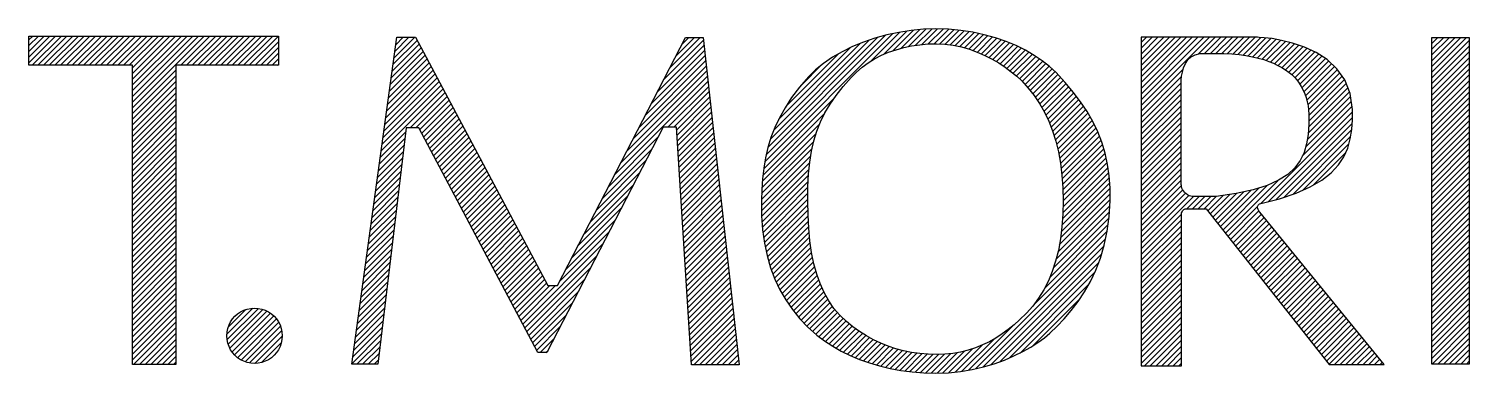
# Model space of a CAD drawing. Header units: millimetres. Extents: x 0 to 841, y 0 to 594.
# Drawn here: x 367.58 to 379.1, y 20.05 to 22.79 of the extents above; entities that cross this region are included whole.
import ezdxf

# ---------------------------------------------------------------- set-up
doc = ezdxf.new("R2010")
doc.units = ezdxf.units.MM
doc.header["$LTSCALE"] = 0.2
doc.layers.add('PTM', color=3, linetype='Continuous')

# ---------------------------------------------------------------- blocks, each defined once
blk = doc.blocks.new('block森村-2')
at = {"color": 0, "linetype": 'Continuous'}
for p, q in [((5567.3, 1012.3), (5590.7, 1035.7)), ((5567.3, 1017.3), (5585.7, 1035.7)), ((5567.3, 1022.3), (5580.7, 1035.7)), ((5567.3, 1027.3), (5575.7, 1035.7)), ((5567.3, 1032.3), (5570.7, 1035.7)), ((5567.3, 1010.2), (5567.3, 1035.7)), ((5567.3, 1035.7), (5785.2, 1035.7)), ((5570.1, 1010.2), (5595.7, 1035.7)), ((5575.1, 1010.2), (5600.6, 1035.7)), ((5580.1, 1010.2), (5605.6, 1035.7)), ((5585.1, 1010.2), (5610.6, 1035.7)), ((5590.1, 1010.2), (5615.6, 1035.7)), ((5595.1, 1010.2), (5620.6, 1035.7)), ((5600.1, 1010.2), (5625.6, 1035.7)), ((5605.1, 1010.2), (5630.6, 1035.7)), ((5610.1, 1010.2), (5635.6, 1035.7)), ((5615, 1010.2), (5640.6, 1035.7)), ((5620, 1010.2), (5645.5, 1035.7)), ((5625, 1010.2), (5650.5, 1035.7)), ((5630, 1010.2), (5655.5, 1035.7)), ((5635, 1010.2), (5660.5, 1035.7)), ((5640, 1010.2), (5665.5, 1035.7)), ((5645, 1010.2), (5670.5, 1035.7)), ((5650, 1010.2), (5675.5, 1035.7)), ((5655, 1010.2), (5680.5, 1035.7)), ((5657.9, 973.2), (5720.4, 1035.7)), ((5657.9, 978.2), (5715.4, 1035.7)), ((5657.9, 983.1), (5710.4, 1035.7)), ((5657.9, 988.1), (5705.4, 1035.7)), ((5657.9, 993.1), (5700.4, 1035.7)), ((5657.9, 998.1), (5695.4, 1035.7)), ((5657.9, 1003.1), (5690.4, 1035.7)), ((5657.9, 1008.1), (5685.5, 1035.7)), ((5699.9, 1010.2), (5725.4, 1035.7)), ((5704.8, 1010.2), (5730.4, 1035.7)), ((5709.8, 1010.2), (5735.3, 1035.7)), ((5714.8, 1010.2), (5740.3, 1035.7)), ((5719.8, 1010.2), (5745.3, 1035.7)), ((5724.8, 1010.2), (5750.3, 1035.7)), ((5729.8, 1010.2), (5755.3, 1035.7)), ((5734.8, 1010.2), (5760.3, 1035.7)), ((5739.8, 1010.2), (5765.3, 1035.7)), ((5744.8, 1010.2), (5770.3, 1035.7)), ((5749.7, 1010.2), (5775.3, 1035.7)), ((5754.7, 1010.2), (5780.3, 1035.7)), ((5759.7, 1010.2), (5785.2, 1035.6)), ((5764.7, 1010.2), (5785.2, 1030.7)), ((5785.2, 1035.7), (5785.2, 1010.2)), ((5849.2, 749.8), (5888.3, 1034.7)), ((5885, 1010.8), (5906.3, 1032)), ((5885.8, 1016.5), (5904, 1034.7)), ((5886.6, 1022.3), (5899, 1034.7)), ((5887.4, 1028.1), (5894, 1034.7)), ((5888.2, 1033.9), (5889, 1034.7)), ((5888.3, 1034.7), (5904.8, 1034.7)), ((5904.8, 1034.7), (6020.1, 818.3)), ((6028.7, 818.3), (6140.4, 1034.4)), ((6121.4, 997.7), (6156, 1032.2)), ((6126.7, 1008), (6153, 1034.3)), ((6132.1, 1018.3), (6148.1, 1034.3)), ((6137.4, 1028.6), (6143.2, 1034.4)), ((6140.4, 1034.4), (6155.8, 1034.3)), ((6155.8, 1034.3), (6187.2, 749.3)), ((6209.4, 926), (6321.2, 1037.8)), ((6210.6, 932.2), (6314.7, 1036.3)), ((6212.2, 938.7), (6307.8, 1034.4)), ((6214.3, 945.9), (6300.5, 1032.1)), ((6305.5, 1033.8), (6295.5, 1030.4)), ((6302.4, 1014.1), (6327.4, 1039.1)), ((6315.9, 1036.6), (6305.5, 1033.8)), ((6313, 1019.6), (6333.3, 1040)), ((6326.5, 1038.9), (6315.9, 1036.6)), ((6321.2, 1022.9), (6339.1, 1040.7)), ((6337.2, 1040.6), (6326.5, 1038.9)), ((6328.4, 1025), (6344.6, 1041.3)), ((6334.9, 1026.6), (6350, 1041.7)), ((6347.9, 1041.6), (6337.2, 1040.6)), ((6340.9, 1027.6), (6355.2, 1041.8)), ((6346.6, 1028.3), (6360.2, 1041.9)), ((6358.7, 1041.9), (6347.9, 1041.6)), ((6352.1, 1028.8), (6365, 1041.7)), ((6357.2, 1028.9), (6369.9, 1041.6)), ((6369.7, 1041.6), (6358.7, 1041.9)), ((6362.1, 1028.8), (6374.4, 1041.2)), ((6366.9, 1028.6), (6379, 1040.7)), ((6380.4, 1040.6), (6369.7, 1041.6)), ((6371.3, 1028), (6383.4, 1040.1)), ((6375.6, 1027.3), (6387.7, 1039.5)), ((6379.7, 1026.5), (6392, 1038.8)), ((6390.9, 1039), (6380.4, 1040.6)), ((6383.7, 1025.4), (6396.1, 1037.9)), ((6387.5, 1024.3), (6400.2, 1037)), ((6401, 1036.8), (6390.9, 1039)), ((6391.2, 1023), (6404.2, 1036)), ((6394.9, 1021.7), (6408.1, 1034.9)), ((6398.4, 1020.2), (6411.9, 1033.7)), ((6410.7, 1034.1), (6401, 1036.8)), ((6401.8, 1018.6), (6415.6, 1032.4)), ((6405.1, 1017), (6419.3, 1031.2)), ((6420, 1031), (6410.7, 1034.1)), ((6428.7, 1027.3), (6420, 1031)), ((6537.9, 975.1), (6597.4, 1034.6)), ((6537.9, 980.1), (6592.4, 1034.6)), ((6537.9, 985.1), (6587.4, 1034.6)), ((6537.9, 990.1), (6582.4, 1034.6)), ((6537.9, 995.1), (6577.4, 1034.6)), ((6537.9, 1000.1), (6572.5, 1034.6)), ((6537.9, 1005.1), (6567.5, 1034.6)), ((6537.9, 1010), (6562.5, 1034.6)), ((6537.9, 1015), (6557.5, 1034.6)), ((6537.9, 1020), (6552.5, 1034.6)), ((6537.9, 1025), (6547.5, 1034.6)), ((6537.9, 1030), (6542.5, 1034.6)), ((6587.8, 1020.1), (6602.4, 1034.6)), ((6593.2, 1020.4), (6607.4, 1034.6)), ((6598.2, 1020.4), (6612.4, 1034.6)), ((6603.1, 1020.4), (6617.4, 1034.6)), ((6608.1, 1020.4), (6622.3, 1034.6)), ((6613, 1020.3), (6627.3, 1034.6)), ((6617.7, 1020), (6632.3, 1034.6)), ((6622.3, 1019.6), (6637.3, 1034.6)), ((6626.8, 1019.1), (6642.1, 1034.4)), ((6631.1, 1018.4), (6646.7, 1034)), ((6635.3, 1017.6), (6651.1, 1033.5)), ((6639.3, 1016.7), (6655.4, 1032.7)), ((6643.3, 1015.6), (6659.6, 1032)), ((6647, 1014.4), (6663.7, 1031)), ((6791.5, 1004.2), (6821.7, 1034.4)), ((6791.5, 1009.2), (6816.7, 1034.4)), ((6791.5, 1014.2), (6811.7, 1034.4)), ((6791.5, 1019.2), (6806.8, 1034.4)), ((6791.5, 1024.2), (6801.8, 1034.4)), ((6791.5, 1029.2), (6796.8, 1034.4)), ((6791.5, 1034.2), (6791.8, 1034.4)), ((6791.5, 1034.4), (6824, 1034.4)), ((6791.5, 749.9), (6791.5, 1034.4)), ((6791.5, 999.2), (6824, 1031.8)), ((6824, 1034.4), (6824, 749.9)), ((5769.7, 1010.2), (5785.2, 1025.7)), ((5774.7, 1010.2), (5785.2, 1020.7)), ((5881.9, 987.6), (5913.2, 1019)), ((5882.7, 993.4), (5911.5, 1022.2)), ((5883.5, 999.2), (5909.7, 1025.5)), ((5884.3, 1005), (5908, 1028.7)), ((6105.4, 966.7), (6157.5, 1018.8)), ((6110.7, 977), (6157, 1023.3)), ((6116.1, 987.3), (6156.5, 1027.8)), ((6217.3, 953.8), (6292.6, 1029.2)), ((6221.4, 962.9), (6283.9, 1025.5)), ((6227.8, 974.4), (6273.7, 1020.2)), ((6276.9, 1022), (6268.4, 1017.2)), ((6285.9, 1026.5), (6276.9, 1022)), ((6295.5, 1030.4), (6285.9, 1026.5)), ((6305.3, 1015.8), (6311.3, 1018.9)), ((6311.3, 1018.9), (6317.5, 1021.5)), ((6317.5, 1021.5), (6324, 1023.8)), ((6324, 1023.8), (6330.7, 1025.7)), ((6330.7, 1025.7), (6337.6, 1027.1)), ((6337.6, 1027.1), (6344.6, 1028.1)), ((6344.6, 1028.1), (6351.8, 1028.8)), ((6351.8, 1028.8), (6359.2, 1029)), ((6359.2, 1029), (6366.6, 1028.6)), ((6366.6, 1028.6), (6373.8, 1027.7)), ((6373.8, 1027.7), (6381, 1026.2)), ((6381, 1026.2), (6388, 1024.2)), ((6388, 1024.2), (6394.8, 1021.7)), ((6394.8, 1021.7), (6401.4, 1018.8)), ((6401.4, 1018.8), (6407.7, 1015.6)), ((6408.4, 1015.2), (6422.9, 1029.7)), ((6411.6, 1013.4), (6426.4, 1028.3)), ((6414.7, 1011.5), (6429.9, 1026.7)), ((6417.7, 1009.5), (6433.2, 1025.1)), ((6420.6, 1007.5), (6436.6, 1023.5)), ((6423.5, 1005.4), (6439.8, 1021.7)), ((6426.2, 1003.2), (6442.9, 1019.8)), ((6437, 1023.3), (6428.7, 1027.3)), ((6444.6, 1018.8), (6437, 1023.3)), ((6451.6, 1014.1), (6444.6, 1018.8)), ((6581.4, 1017.6), (6585, 1019.4)), ((6585, 1019.4), (6589.4, 1020.4)), ((6589.4, 1020.4), (6610.1, 1020.4)), ((6610.1, 1020.4), (6616.9, 1020.1)), ((6616.9, 1020.1), (6623.3, 1019.5)), ((6623.3, 1019.5), (6629.3, 1018.7)), ((6629.3, 1018.7), (6634.9, 1017.7)), ((6650.7, 1013), (6667.7, 1030)), ((6654.2, 1011.5), (6671.6, 1028.9)), ((6657.5, 1009.9), (6675.3, 1027.7)), ((6660.7, 1008.1), (6679, 1026.4)), ((6663.8, 1006.2), (6682.5, 1024.9)), ((6666.7, 1004.1), (6685.9, 1023.4)), ((6669.4, 1001.9), (6689.3, 1021.8)), ((6671.9, 999.4), (6692.5, 1019.9)), ((6674.2, 996.6), (6695.5, 1018)), ((6791.5, 994.2), (6824, 1026.8)), ((6791.5, 989.3), (6824, 1021.8)), ((5657.9, 1010.2), (5567.3, 1010.2)), ((5657.9, 749.6), (5657.9, 1010.2)), ((5657.9, 968.2), (5695.7, 1006)), ((5785.2, 1010.2), (5695.7, 1010.2)), ((5695.7, 1010.2), (5695.7, 749.6)), ((5779.7, 1010.2), (5785.2, 1015.7)), ((5784.7, 1010.2), (5785.2, 1010.7)), ((5878.7, 964.5), (5920.1, 1005.9)), ((5879.5, 970.3), (5918.4, 1009.2)), ((5880.3, 976.1), (5916.7, 1012.4)), ((5881.1, 981.8), (5914.9, 1015.7)), ((6094.7, 946), (6158.5, 1009.8)), ((6100.1, 956.4), (6158, 1014.3)), ((6241.1, 992.6), (6259.3, 1010.8)), ((6253.6, 1006.2), (6247.6, 1000.2)), ((6260.6, 1011.9), (6253.6, 1006.2)), ((6268.4, 1017.2), (6260.6, 1011.9)), ((6289.4, 1004.2), (6294.3, 1008.5)), ((6294.3, 1008.5), (6299.7, 1012.4)), ((6299.7, 1012.4), (6305.3, 1015.8)), ((6407.7, 1015.6), (6413.7, 1012.2)), ((6413.7, 1012.2), (6419.3, 1008.5)), ((6419.3, 1008.5), (6424.5, 1004.6)), ((6429, 1000.9), (6446, 1017.9)), ((6431.6, 998.5), (6449, 1015.9)), ((6434.1, 996), (6451.9, 1013.9)), ((6436.5, 993.4), (6454.7, 1011.7)), ((6438.9, 990.9), (6457.5, 1009.5)), ((6441.1, 988.1), (6460.1, 1007.1)), ((6458, 1009), (6451.6, 1014.1)), ((6463.6, 1003.8), (6458, 1009)), ((6537.9, 970.1), (6574.5, 1006.7)), ((6573.8, 1004.3), (6574.9, 1008.1)), ((6574.9, 1008.1), (6576.5, 1011.7)), ((6576.5, 1011.7), (6578.6, 1014.9)), ((6578.6, 1014.9), (6581.4, 1017.6)), ((6634.9, 1017.7), (6640, 1016.5)), ((6640, 1016.5), (6644.8, 1015.2)), ((6644.8, 1015.2), (6649.2, 1013.6)), ((6649.2, 1013.6), (6653.3, 1012)), ((6653.3, 1012), (6657.1, 1010.1)), ((6657.1, 1010.1), (6660.6, 1008.2)), ((6660.6, 1008.2), (6663.9, 1006.1)), ((6663.9, 1006.1), (6666.9, 1004)), ((6676.2, 993.7), (6698.6, 1016)), ((6678.1, 990.6), (6701.4, 1013.9)), ((6679.7, 987.2), (6704, 1011.5)), ((6681.2, 983.7), (6706.6, 1009.1)), ((6682.4, 979.9), (6709.1, 1006.6)), ((6791.5, 984.3), (6824, 1016.8)), ((6791.5, 979.3), (6824, 1011.8)), ((6791.5, 974.3), (6824, 1006.8)), ((5657.9, 963.2), (5695.7, 1001)), ((5657.9, 958.2), (5695.7, 996)), ((5875.5, 941.4), (5927.1, 992.9)), ((5876.3, 947.1), (5925.3, 996.2)), ((5877.1, 952.9), (5923.6, 999.4)), ((5877.9, 958.7), (5921.9, 1002.7)), ((6078.7, 915.1), (6160, 996.3)), ((6084.1, 925.4), (6159.5, 1000.8)), ((6089.4, 935.7), (6159, 1005.3)), ((6247.6, 1000.2), (6239.7, 991)), ((6277.8, 991.6), (6284.8, 999.6)), ((6284.8, 999.6), (6289.4, 1004.2)), ((6424.5, 1004.6), (6429.3, 1000.6)), ((6429.3, 1000.6), (6433.6, 996.6)), ((6433.6, 996.6), (6439.3, 990.4)), ((6443.3, 985.3), (6462.7, 1004.7)), ((6445.5, 982.5), (6465.1, 1002.1)), ((6447.5, 979.5), (6467.5, 999.6)), ((6449.5, 976.5), (6469.9, 997)), ((6451.3, 973.3), (6472.3, 994.3)), ((6471.5, 995.3), (6463.6, 1003.8)), ((6478.6, 986.9), (6471.5, 995.3)), ((6537.9, 965.1), (6573.1, 1000.3)), ((6537.9, 960.2), (6572.6, 994.9)), ((6572.6, 994.1), (6572.7, 997.1)), ((6572.6, 991.7), (6572.6, 994.1)), ((6572.7, 997.1), (6573.1, 1000.6)), ((6573.1, 1000.6), (6573.8, 1004.3)), ((6666.9, 1004), (6669.2, 1002.1)), ((6669.2, 1002.1), (6671.5, 999.8)), ((6671.5, 999.8), (6673.6, 997.4)), ((6673.6, 997.4), (6675.6, 994.7)), ((6675.6, 994.7), (6677.5, 991.7)), ((6683.3, 975.8), (6711.1, 1003.7)), ((6683.9, 971.5), (6713.2, 1000.7)), ((6684, 961.6), (6716.8, 994.3)), ((6684.1, 966.6), (6715.3, 997.8)), ((6791.5, 969.3), (6824, 1001.8)), ((6791.5, 964.3), (6824, 996.8)), ((5657.9, 953.2), (5695.7, 991)), ((5657.9, 948.2), (5695.7, 986)), ((5657.9, 943.2), (5695.7, 981.1)), ((5874.7, 935.6), (5928.8, 989.6)), ((5900, 955.8), (5930.5, 986.4)), ((5905, 955.8), (5932.3, 983.1)), ((6124.9, 956.3), (6160.5, 991.8)), ((6130, 956.3), (6161, 987.3)), ((6132.6, 953.9), (6161.4, 982.8)), ((6208.5, 920.1), (6270.5, 982.1)), ((6232.9, 982), (6227.1, 973.2)), ((6239.7, 991), (6232.9, 982)), ((6266.4, 976.3), (6271.8, 983.9)), ((6271.8, 983.9), (6277.8, 991.6)), ((6439.3, 990.4), (6444.5, 983.9)), ((6444.5, 983.9), (6449.2, 976.9)), ((6453.1, 970.1), (6474.6, 991.6)), ((6454.7, 966.8), (6476.9, 988.9)), ((6456.4, 963.4), (6479.1, 986.2)), ((6457.9, 959.9), (6481.3, 983.4)), ((6459.3, 956.4), (6483.4, 980.5)), ((6485, 978.5), (6478.6, 986.9)), ((6537.9, 955.2), (6572.7, 989.9)), ((6537.9, 950.2), (6572.7, 985)), ((6572.7, 990.1), (6572.6, 991.7)), ((6572.7, 989.5), (6572.7, 990.1)), ((6677.5, 991.7), (6679.1, 988.6)), ((6679.1, 988.6), (6680.5, 985.4)), ((6680.5, 985.4), (6681.8, 982)), ((6681.8, 982), (6682.8, 978.5)), ((6682.6, 945.2), (6720.5, 983.1)), ((6683.4, 951), (6719.6, 987.2)), ((6683.8, 956.4), (6718.2, 990.7)), ((6791.5, 959.3), (6824, 991.8)), ((6791.5, 954.3), (6824, 986.9)), ((6791.5, 949.3), (6824, 981.9)), ((5657.9, 938.2), (5695.7, 976.1)), ((5657.9, 933.3), (5695.7, 971.1)), ((5908.5, 954.4), (5934, 979.9)), ((5910.2, 951.1), (5935.7, 976.6)), ((5911.9, 947.8), (5937.5, 973.4)), ((5913.7, 944.6), (5939.2, 970.1)), ((6132.9, 949.2), (6161.9, 978.3)), ((6133.2, 944.5), (6162.4, 973.8)), ((6133.4, 939.9), (6162.9, 969.3)), ((6207.9, 914.5), (6261.8, 968.4)), ((6227.1, 973.2), (6222.2, 964.5)), ((6258, 960.9), (6261.9, 968.7)), ((6261.9, 968.7), (6266.4, 976.3)), ((6449.2, 976.9), (6453.5, 969.4)), ((6453.5, 969.4), (6457.3, 961.5)), ((6460.7, 952.8), (6485.5, 977.6)), ((6461.9, 949), (6487.5, 974.6)), ((6463.1, 945.2), (6489.5, 971.6)), ((6464.1, 941.2), (6491.4, 968.6)), ((6490.7, 969.9), (6485, 978.5)), ((6495.7, 961.2), (6490.7, 969.9)), ((6537.9, 945.2), (6572.7, 980)), ((6537.9, 940.2), (6572.7, 975)), ((6537.9, 935.2), (6572.7, 970)), ((6642, 889.6), (6722.1, 969.7)), ((6678.4, 931), (6721.7, 974.3)), ((6681.2, 938.9), (6721.1, 978.7)), ((6682.8, 978.5), (6683.5, 974.9)), ((6683.5, 974.9), (6683.9, 971.3)), ((6683.9, 971.3), (6684.1, 967.6)), ((6791.5, 944.4), (6824, 976.9)), ((6791.5, 939.4), (6824, 971.9)), ((5657.9, 928.3), (5695.7, 966.1)), ((5657.9, 923.3), (5695.7, 961.1)), ((5657.9, 918.3), (5695.7, 956.1)), ((5896.6, 955.8), (5871.9, 749.8)), ((5907.7, 955.8), (5896.6, 955.8)), ((6011.4, 759.9), (5907.7, 955.8)), ((5915.4, 941.3), (5940.9, 966.9)), ((5917.1, 938), (5942.7, 963.6)), ((5918.8, 934.8), (5944.4, 960.3)), ((5920.6, 931.5), (5946.1, 957.1)), ((6120.8, 956.2), (6019.3, 759.9)), ((6132.4, 956.4), (6120.8, 956.2)), ((6145.4, 749.3), (6132.4, 956.4)), ((6133.7, 935.2), (6163.4, 964.8)), ((6134, 930.5), (6163.9, 960.4)), ((6134.3, 925.8), (6164.4, 955.9)), ((6207.3, 909), (6257.2, 958.9)), ((6218.1, 955.9), (6214.7, 947.2)), ((6222.2, 964.5), (6218.1, 955.9)), ((6254.8, 952.8), (6258, 960.9)), ((6457.3, 961.5), (6460.6, 953.1)), ((6465.1, 937.2), (6493.3, 965.4)), ((6466, 933.1), (6495.1, 962.2)), ((6466.7, 928.9), (6496.7, 958.9)), ((6467.5, 924.7), (6498.4, 955.5)), ((6499.9, 952.3), (6495.7, 961.2)), ((6537.9, 930.2), (6572.7, 965)), ((6537.9, 925.2), (6572.7, 960)), ((6648.7, 891.4), (6722.1, 964.7)), ((6655.4, 893.1), (6721.9, 959.5)), ((6684, 958.5), (6683.4, 949.9)), ((6684.1, 967.6), (6684, 958.5)), ((6791.5, 934.4), (6824, 966.9)), ((6791.5, 929.4), (6824, 961.9)), ((6791.5, 924.4), (6824, 956.9)), ((5657.9, 913.3), (5695.7, 951.1)), ((5657.9, 908.3), (5695.7, 946.1)), ((5873.1, 924), (5895.5, 946.4)), ((5873.9, 929.8), (5896.2, 952.1)), ((5922.3, 928.3), (5947.9, 953.8)), ((5924, 925), (5949.6, 950.6)), ((5925.7, 921.7), (5951.3, 947.3)), ((5927.5, 918.5), (5953.1, 944.1)), ((6073.4, 904.7), (6116.5, 947.8)), ((6134.6, 921.1), (6164.9, 951.4)), ((6134.9, 916.4), (6165.4, 946.9)), ((6206.7, 898.4), (6252.1, 943.7)), ((6207, 903.6), (6254.2, 950.9)), ((6214.7, 947.2), (6212.1, 938.5)), ((6250.2, 935.5), (6252.2, 944.4)), ((6252.2, 944.4), (6254.8, 952.8)), ((6460.6, 953.1), (6463.4, 944.2)), ((6463.4, 944.2), (6465.7, 934.8)), ((6468, 920.2), (6500, 952.2)), ((6468.6, 915.8), (6501.4, 948.6)), ((6469, 911.2), (6502.8, 945)), ((6503.5, 943.2), (6499.9, 952.3)), ((6506.3, 933.7), (6503.5, 943.2)), ((6537.9, 920.2), (6572.7, 955.1)), ((6537.9, 915.3), (6572.7, 950.1)), ((6537.9, 910.3), (6572.7, 945.1)), ((6662.6, 895.3), (6721.5, 954.2)), ((6670.1, 897.8), (6720.6, 948.3)), ((6683.4, 949.9), (6682.1, 941.9)), ((6791.5, 919.4), (6824, 951.9)), ((6791.5, 914.4), (6824, 946.9)), ((5657.9, 903.3), (5695.7, 941.1)), ((5657.9, 898.3), (5695.7, 936.2)), ((5657.9, 893.3), (5695.7, 931.2)), ((5871.5, 912.4), (5894.2, 935)), ((5872.3, 918.2), (5894.8, 940.7)), ((5929.2, 915.2), (5954.8, 940.8)), ((5930.9, 911.9), (5956.5, 937.6)), ((5932.7, 908.7), (5958.3, 934.3)), ((5934.4, 905.4), (5960, 931)), ((6068.1, 894.4), (6111.2, 937.5)), ((6135.2, 911.7), (6165.9, 942.4)), ((6135.5, 907), (6166.4, 937.9)), ((6135.8, 902.3), (6166.9, 933.4)), ((6206.6, 893.2), (6250.6, 937.3)), ((6206.6, 888.2), (6249.6, 931.2)), ((6212.1, 938.5), (6210.1, 929.7)), ((6248.7, 925.9), (6250.2, 935.5)), ((6465.7, 934.8), (6467.4, 924.9)), ((6469.3, 906.5), (6504, 941.3)), ((6469.6, 901.8), (6505.2, 937.4)), ((6469.7, 896.9), (6506.4, 933.6)), ((6508.5, 923.9), (6506.3, 933.7)), ((6537.9, 905.3), (6572.7, 940.1)), ((6537.9, 900.3), (6572.7, 935.1)), ((6537.9, 895.3), (6572.7, 930.1)), ((6680, 934.3), (6676.7, 927.4)), ((6678.6, 901.2), (6719.1, 941.8)), ((6682.1, 941.9), (6680, 934.3)), ((6688.3, 906), (6716.2, 933.9)), ((6791.5, 909.4), (6824, 942)), ((6791.5, 904.4), (6824, 937)), ((6791.5, 899.5), (6824, 932)), ((5657.9, 888.4), (5695.7, 926.2)), ((5657.9, 883.4), (5695.7, 921.2)), ((5869.2, 895.1), (5892.1, 918)), ((5870, 900.9), (5892.8, 923.7)), ((5870.8, 906.7), (5893.5, 929.4)), ((5936.1, 902.2), (5961.7, 927.8)), ((5937.8, 898.9), (5963.5, 924.5)), ((5939.6, 895.6), (5965.2, 921.3)), ((5941.3, 892.4), (5966.9, 918)), ((6062.7, 884.1), (6105.8, 927.2)), ((6136.1, 897.6), (6167.4, 928.9)), ((6136.4, 892.9), (6167.9, 924.4)), ((6136.7, 888.2), (6168.4, 919.9)), ((6206.6, 883.3), (6248.7, 925.4)), ((6206.7, 878.4), (6248.1, 919.8)), ((6208.6, 920.7), (6207.5, 911.4)), ((6210.1, 929.7), (6208.6, 920.7)), ((6247.7, 915.6), (6248.7, 925.9)), ((6467.4, 924.9), (6468.7, 914.5)), ((6469.5, 881.8), (6508.9, 921.2)), ((6469.7, 886.9), (6508.2, 925.4)), ((6469.8, 892), (6507.3, 929.5)), ((6510, 913.8), (6508.5, 923.9)), ((6537.9, 890.3), (6572.7, 925.1)), ((6537.9, 885.3), (6572.7, 920.1)), ((6672, 921), (6665.8, 915.2)), ((6676.7, 927.4), (6672, 921)), ((6791.5, 894.5), (6824, 927)), ((6791.5, 889.5), (6824, 922)), ((5657.9, 878.4), (5695.7, 916.2)), ((5657.9, 873.4), (5695.7, 911.2)), ((5657.9, 868.4), (5695.7, 906.2)), ((5867.6, 883.5), (5890.8, 906.7)), ((5868.4, 889.3), (5891.4, 912.4)), ((5943, 889.1), (5968.7, 914.8)), ((5944.7, 885.8), (5970.4, 911.5)), ((5946.5, 882.6), (5972.1, 908.3)), ((5948.2, 879.3), (5973.9, 905)), ((6052.1, 863.4), (6095.1, 906.5)), ((6057.4, 873.8), (6100.5, 916.9)), ((6137, 883.5), (6168.9, 915.4)), ((6137.3, 878.8), (6169.4, 910.9)), ((6137.6, 874.1), (6169.9, 906.4)), ((6207.5, 911.4), (6206.9, 901.9)), ((6207, 873.7), (6247.6, 914.4)), ((6207.4, 869.1), (6247.4, 909.1)), ((6247.1, 904.3), (6247.7, 915.6)), ((6468.2, 865.5), (6510.4, 907.7)), ((6468.7, 914.5), (6469.5, 903.5)), ((6468.8, 871.1), (6510.1, 912.4)), ((6469.2, 876.5), (6509.5, 916.8)), ((6510.7, 903.1), (6510, 913.8)), ((6537.9, 880.3), (6572.7, 915.1)), ((6537.9, 875.3), (6572.7, 910.2)), ((6537.9, 870.3), (6572.9, 905.4)), ((6572.7, 906.8), (6572.7, 906.9)), ((6572.8, 906.3), (6572.7, 906.8)), ((6572.9, 905.5), (6572.8, 906.3)), ((6573.1, 904.5), (6572.9, 905.5)), ((6609.1, 866.7), (6647.9, 905.5)), ((6611.3, 864), (6657, 909.6)), ((6647.8, 905.5), (6635.5, 901.6)), ((6657.8, 910), (6647.8, 905.5)), ((6665.8, 915.2), (6657.8, 910)), ((6791.5, 884.5), (6824, 917)), ((6791.5, 879.5), (6824, 912)), ((6791.5, 874.5), (6824, 907)), ((5657.9, 863.4), (5695.7, 901.2)), ((5657.9, 858.4), (5695.7, 896.2)), ((5866, 872), (5889.4, 895.4)), ((5866.8, 877.7), (5890.1, 901)), ((5949.9, 876.1), (5975.6, 901.7)), ((5951.6, 872.8), (5977.3, 898.5)), ((5953.4, 869.5), (5979.1, 895.2)), ((6046.7, 853.1), (6089.8, 896.2)), ((6137.9, 869.4), (6170.4, 901.9)), ((6138.2, 864.7), (6170.9, 897.4)), ((6138.4, 860), (6171.4, 892.9)), ((6206.9, 901.9), (6206.5, 892)), ((6207.9, 864.6), (6247.1, 903.9)), ((6208.5, 860.2), (6247.1, 898.8)), ((6209.1, 855.8), (6247, 893.7)), ((6247, 892.1), (6247.1, 904.3)), ((6465.2, 847.5), (6510.8, 893.2)), ((6466.4, 853.8), (6510.8, 898.1)), ((6467.5, 859.8), (6510.7, 903.1)), ((6469.5, 903.5), (6469.8, 892)), ((6510.8, 892), (6510.7, 903.1)), ((6537.9, 865.4), (6574.2, 901.7)), ((6537.9, 860.4), (6576.4, 898.8)), ((6537.9, 855.4), (6579.4, 896.9)), ((6537.9, 850.4), (6583.5, 896)), ((6573.4, 903.3), (6573.1, 904.5)), ((6574, 902.1), (6573.4, 903.3)), ((6574.7, 900.8), (6574, 902.1)), ((6575.6, 899.6), (6574.7, 900.8)), ((6576.8, 898.4), (6575.6, 899.6)), ((6578.2, 897.4), (6576.8, 898.4)), ((6577.8, 885.3), (6588.5, 896)), ((6580, 896.6), (6578.2, 897.4)), ((6582.2, 896), (6580, 896.6)), ((6603.3, 896), (6582.2, 896)), ((6582.7, 885.3), (6593.5, 896)), ((6587.7, 885.3), (6598.5, 896)), ((6592.7, 885.3), (6603.5, 896.1)), ((6595.9, 883.4), (6609.3, 896.9)), ((6598.1, 880.7), (6615.1, 897.7)), ((6600.3, 877.9), (6620.9, 898.5)), ((6602.5, 875.1), (6627.3, 899.9)), ((6620.7, 898.5), (6603.3, 896)), ((6604.7, 872.3), (6633.6, 901.2)), ((6606.9, 869.5), (6640.6, 903.2)), ((6635.5, 901.6), (6620.7, 898.5)), ((6791.5, 869.5), (6824, 902)), ((6791.5, 864.5), (6824, 897.1)), ((5657.9, 853.4), (5695.7, 891.2)), ((5657.9, 848.4), (5695.7, 886.3)), ((5657.9, 843.4), (5695.7, 881.3)), ((5864.4, 860.4), (5888, 884)), ((5865.2, 866.2), (5888.7, 889.7)), ((5955.1, 866.3), (5980.8, 892)), ((5956.8, 863), (5982.5, 888.7)), ((5958.6, 859.8), (5984.3, 885.5)), ((5960.3, 856.5), (5986, 882.2)), ((6041.4, 842.8), (6084.5, 885.9)), ((6138.7, 855.3), (6171.9, 888.5)), ((6139, 850.6), (6172.3, 884)), ((6206.5, 892), (6206.7, 879.2)), ((6209.9, 851.7), (6247, 888.8)), ((6210.8, 847.6), (6247.1, 883.9)), ((6247.2, 879.8), (6247, 892.1)), ((6247.8, 868.3), (6247.2, 879.8)), ((6461.2, 833.6), (6510.3, 882.6)), ((6463.5, 840.9), (6510.6, 887.9)), ((6469.5, 880.5), (6468.7, 869.4)), ((6469.8, 892), (6469.5, 880.5)), ((6510, 878.4), (6510.8, 892)), ((6537.9, 845.4), (6573, 880.5)), ((6613.5, 861.2), (6639.4, 887.1)), ((6615.8, 858.4), (6640.6, 883.3)), ((6618, 855.6), (6642.8, 880.5)), ((6791.5, 859.5), (6824, 892.1)), ((6791.5, 854.5), (6824, 887.1)), ((6791.5, 849.6), (6824, 882.1)), ((5657.9, 838.5), (5695.7, 876.3)), ((5657.9, 833.5), (5695.7, 871.3)), ((5862.8, 848.8), (5886.7, 872.7)), ((5863.6, 854.6), (5887.4, 878.4)), ((5962, 853.2), (5987.7, 879)), ((5963.7, 850), (5989.5, 875.7)), ((5965.5, 846.7), (5991.2, 872.4)), ((5967.2, 843.4), (5992.9, 869.2)), ((6036.1, 832.5), (6079.1, 875.5)), ((6139.3, 846), (6172.8, 879.5)), ((6139.6, 841.3), (6173.3, 875)), ((6139.9, 836.6), (6173.8, 870.5)), ((6206.7, 879.2), (6207.5, 867)), ((6211.7, 843.5), (6247.2, 879)), ((6212.8, 839.6), (6247.5, 874.3)), ((6214, 835.8), (6247.7, 869.5)), ((6248.8, 857.3), (6247.8, 868.3)), ((6453.7, 816), (6509.1, 871.5)), ((6458.2, 825.5), (6509.9, 877.2)), ((6468.7, 869.4), (6467.4, 859)), ((6508.3, 865.6), (6510, 878.4)), ((6537.9, 840.4), (6573, 875.5)), ((6537.9, 835.4), (6573, 870.5)), ((6620.2, 852.8), (6645.1, 877.7)), ((6622.4, 850), (6647.3, 875)), ((6624.6, 847.3), (6649.5, 872.2)), ((6626.8, 844.5), (6651.8, 869.5)), ((6791.5, 844.6), (6824, 877.1)), ((6791.5, 839.6), (6824, 872.1)), ((5657.9, 828.5), (5695.7, 866.3)), ((5657.9, 823.5), (5695.7, 861.3)), ((5657.9, 818.5), (5695.7, 856.3)), ((5860.4, 831.5), (5884.6, 855.7)), ((5861.2, 837.3), (5885.3, 861.3)), ((5862, 843), (5886, 867)), ((5968.9, 840.2), (5994.7, 865.9)), ((5970.6, 836.9), (5996.4, 862.7)), ((5972.4, 833.7), (5998.1, 859.4)), ((5974.1, 830.4), (5999.9, 856.2)), ((5998.3, 784.7), (6068.4, 854.9)), ((6030.7, 822.2), (6073.8, 865.2)), ((6140.2, 831.9), (6174.3, 866)), ((6140.5, 827.2), (6174.8, 861.5)), ((6140.8, 822.5), (6175.3, 857)), ((6207.5, 867), (6209.1, 855.4)), ((6209.1, 855.4), (6211.5, 844.4)), ((6215.2, 832), (6248.1, 864.9)), ((6216.6, 828.4), (6248.5, 860.4)), ((6217.9, 824.8), (6249, 855.9)), ((6250.3, 847), (6248.8, 857.3)), ((6393.6, 746), (6506.9, 859.3)), ((6444.3, 801.7), (6508.3, 865.7)), ((6467.4, 859), (6465.6, 849)), ((6505.7, 853.5), (6508.3, 865.6)), ((6537.9, 830.4), (6573, 865.5)), ((6537.9, 825.4), (6573, 860.5)), ((6537.9, 820.5), (6573, 855.5)), ((6629, 841.7), (6654, 866.7)), ((6631.2, 838.9), (6656.3, 864)), ((6633.4, 836.1), (6658.5, 861.3)), ((6635.6, 833.3), (6660.8, 858.5)), ((6637.8, 830.6), (6663, 855.8)), ((6791.5, 834.6), (6824, 867.1)), ((6791.5, 829.6), (6824, 862.1)), ((6791.5, 824.6), (6824, 857.1)), ((5657.9, 813.5), (5695.7, 851.3)), ((5657.9, 808.5), (5695.7, 846.3)), ((5858.8, 819.9), (5883.3, 844.3)), ((5859.6, 825.7), (5884, 850)), ((5975.8, 827.1), (6001.6, 852.9)), ((5977.6, 823.9), (6003.3, 849.7)), ((5979.3, 820.6), (6005.1, 846.4)), ((5981, 817.3), (6006.8, 843.1)), ((6000, 781.5), (6063.1, 844.6)), ((6141.1, 817.8), (6175.8, 852.5)), ((6141.4, 813.1), (6176.3, 848)), ((6141.7, 808.4), (6176.8, 843.5)), ((6211.5, 844.4), (6214.5, 833.9)), ((6219.5, 821.3), (6249.7, 851.5)), ((6221.1, 818), (6250.3, 847.2)), ((6222.7, 814.6), (6251.1, 843)), ((6252.3, 837.4), (6250.3, 847)), ((6400.1, 747.5), (6505.5, 852.9)), ((6407.1, 749.6), (6503.3, 845.7)), ((6465.6, 849), (6463.2, 839.6)), ((6498.2, 831.8), (6502.3, 842.3)), ((6502.3, 842.3), (6505.7, 853.5)), ((6537.9, 815.5), (6573, 850.6)), ((6537.9, 810.5), (6573, 845.6)), ((6640, 827.8), (6665.3, 853)), ((6642.2, 825), (6667.5, 850.3)), ((6644.4, 822.2), (6669.8, 847.5)), ((6646.6, 819.4), (6672, 844.8)), ((6648.8, 816.7), (6674.2, 842.1)), ((6791.5, 819.6), (6824, 852.2)), ((6791.5, 814.6), (6824, 847.2)), ((6791.5, 809.6), (6824, 842.2)), ((5657.9, 803.5), (5695.7, 841.4)), ((5657.9, 798.5), (5695.7, 836.4)), ((5657.9, 793.6), (5695.7, 831.4)), ((5857.3, 808.3), (5881.9, 833)), ((5858.1, 814.1), (5882.6, 838.7)), ((5982.7, 814.1), (6008.5, 839.9)), ((5984.5, 810.8), (6010.3, 836.6)), ((5986.2, 807.6), (6012, 833.4)), ((5987.9, 804.3), (6013.7, 830.1)), ((6001.7, 778.2), (6057.8, 834.2)), ((6142, 803.7), (6177.3, 839)), ((6142.3, 799), (6177.8, 834.5)), ((6142.6, 794.3), (6178.3, 830)), ((6214.5, 833.9), (6218.2, 824)), ((6224.5, 811.4), (6252, 838.9)), ((6226.3, 808.2), (6253, 834.9)), ((6228.2, 805.1), (6254, 831)), ((6254.8, 828.3), (6252.3, 837.4)), ((6414.7, 752.1), (6500.6, 838.1)), ((6422.9, 755.3), (6497.2, 829.6)), ((6460.3, 830.7), (6456.9, 822.4)), ((6463.2, 839.6), (6460.3, 830.7)), ((6493.5, 822), (6498.2, 831.8)), ((6537.9, 805.5), (6573, 840.6)), ((6537.9, 800.5), (6573, 835.6)), ((6537.9, 795.5), (6573, 830.6)), ((6651, 813.9), (6676.5, 839.3)), ((6653.3, 811.1), (6678.7, 836.6)), ((6655.5, 808.3), (6681, 833.8)), ((6657.7, 805.5), (6683.2, 831.1)), ((6791.5, 804.7), (6824, 837.2)), ((6791.5, 799.7), (6824, 832.2)), ((5657.9, 788.6), (5695.7, 826.4)), ((5657.9, 783.6), (5695.7, 821.4)), ((5855.7, 796.8), (5880.6, 821.7)), ((5856.5, 802.6), (5881.2, 827.3)), ((5989.6, 801), (6015.5, 826.9)), ((5991.4, 797.8), (6017.2, 823.6)), ((5993.1, 794.5), (6018.9, 820.4)), ((5994.8, 791.3), (6021.8, 818.3)), ((5996.6, 788), (6026.8, 818.3)), ((6003.5, 774.9), (6052.4, 823.9)), ((6020.1, 818.3), (6028.7, 818.3)), ((6142.9, 789.6), (6178.8, 825.5)), ((6143.2, 784.9), (6179.3, 821)), ((6218.2, 824), (6222.7, 814.6)), ((6230.3, 802.2), (6255.2, 827.1)), ((6232.3, 799.2), (6256.5, 823.4)), ((6234.4, 796.3), (6257.8, 819.7)), ((6257.7, 820), (6254.8, 828.3)), ((6261.2, 812.2), (6257.7, 820)), ((6432.2, 759.6), (6492.3, 819.7)), ((6456.9, 822.4), (6452.9, 814.6)), ((6488.4, 812.8), (6493.5, 822)), ((6537.9, 790.5), (6573, 825.6)), ((6537.9, 785.5), (6573, 820.6)), ((6659.9, 802.7), (6685.5, 828.3)), ((6662.1, 800), (6687.7, 825.6)), ((6664.3, 797.2), (6690, 822.8)), ((6666.5, 794.4), (6692.2, 820.1)), ((6668.7, 791.6), (6694.4, 817.4)), ((6791.5, 794.7), (6824, 827.2)), ((6791.5, 789.7), (6824, 822.2)), ((6791.5, 784.7), (6824, 817.2)), ((5657.9, 778.6), (5695.7, 816.4)), ((5657.9, 773.6), (5695.7, 811.4)), ((5657.9, 768.6), (5695.7, 806.4)), ((5853.3, 779.4), (5878.5, 804.7)), ((5854.1, 785.2), (5879.2, 810.3)), ((5854.9, 791), (5879.9, 816)), ((6005.2, 771.7), (6047.1, 813.6)), ((6143.4, 780.2), (6179.8, 816.6)), ((6143.7, 775.5), (6180.3, 812.1)), ((6144, 770.8), (6180.8, 807.6)), ((6222.7, 814.6), (6227.8, 805.8)), ((6227.8, 805.8), (6233.6, 797.4)), ((6236.6, 793.6), (6259.3, 816.3)), ((6238.9, 790.8), (6260.9, 812.8)), ((6241.2, 788.2), (6262.6, 809.6)), ((6243.7, 785.6), (6264.4, 806.4)), ((6265.2, 805), (6261.2, 812.2)), ((6269.7, 798.4), (6265.2, 805)), ((6448.4, 807.3), (6443.4, 800.5)), ((6443.6, 766), (6484.5, 807)), ((6452.9, 814.6), (6448.4, 807.3)), ((6476.9, 796.6), (6482.8, 804.4)), ((6482.8, 804.4), (6488.4, 812.8)), ((6537.9, 780.5), (6573, 815.6)), ((6537.9, 775.6), (6573, 810.6)), ((6537.9, 770.6), (6573, 805.7)), ((6670.9, 788.8), (6696.7, 814.6)), ((6673.1, 786), (6698.9, 811.9)), ((6675.3, 783.3), (6701.2, 809.1)), ((6677.5, 780.5), (6703.4, 806.4)), ((6791.5, 779.7), (6824, 812.2)), ((6791.5, 774.7), (6824, 807.3)), ((5657.9, 763.6), (5695.7, 801.4)), ((5657.9, 758.6), (5695.7, 796.5)), ((5740.2, 776.1), (5762.8, 798.7)), ((5740.3, 771.3), (5767.6, 798.5)), ((5741.3, 767.2), (5771.6, 797.5)), ((5741.4, 782.3), (5756.6, 797.4)), ((5742.8, 763.7), (5775.1, 796.1)), ((5744.6, 760.6), (5778.3, 794.2)), ((5746.9, 757.9), (5781, 791.9)), ((5747.2, 791.7), (5749.5, 793.7)), ((5749.5, 793.7), (5752.1, 795.4)), ((5752.1, 795.4), (5754.8, 796.9)), ((5754.8, 796.9), (5757.8, 797.9)), ((5757.8, 797.9), (5761, 798.5)), ((5761, 798.5), (5764.2, 798.8)), ((5764.2, 798.8), (5767.5, 798.5)), ((5767.5, 798.5), (5770.6, 797.9)), ((5770.6, 797.9), (5773.6, 796.9)), ((5773.6, 796.9), (5776.4, 795.4)), ((5776.4, 795.4), (5779, 793.7)), ((5779, 793.7), (5781.3, 791.7)), ((5851.7, 767.9), (5877.2, 793.3)), ((5852.5, 773.6), (5877.8, 799)), ((6006.9, 768.4), (6041.7, 803.2)), ((6008.6, 765.2), (6036.4, 792.9)), ((6144.3, 766.1), (6181.3, 803.1)), ((6144.6, 761.4), (6181.8, 798.6)), ((6144.9, 756.8), (6182.3, 794.1)), ((6233.6, 797.4), (6240, 789.5)), ((6246.1, 783.1), (6266.3, 803.3)), ((6248.6, 780.6), (6268.4, 800.4)), ((6251.2, 778.3), (6270.5, 797.5)), ((6253.9, 775.9), (6272.8, 794.9)), ((6256.7, 773.7), (6275.2, 792.2)), ((6274.9, 792.5), (6269.7, 798.4)), ((6280.6, 787.1), (6274.9, 792.5)), ((6437.9, 794.3), (6431.8, 788.5)), ((6443.4, 800.5), (6437.9, 794.3)), ((6470.8, 789.4), (6476.9, 796.6)), ((6537.9, 765.6), (6573, 800.7)), ((6537.9, 760.6), (6573, 795.7)), ((6679.7, 777.7), (6705.7, 803.6)), ((6681.9, 774.9), (6707.9, 800.9)), ((6684.1, 772.1), (6710.2, 798.1)), ((6686.3, 769.3), (6712.4, 795.4)), ((6688.5, 766.6), (6714.7, 792.7)), ((6791.5, 769.7), (6824, 802.3)), ((6791.5, 764.7), (6824, 797.3)), ((6791.5, 759.8), (6824, 792.3)), ((5657.9, 753.6), (5695.7, 791.5)), ((5658.8, 749.6), (5695.7, 786.5)), ((5663.8, 749.6), (5695.7, 781.5)), ((5740.3, 777.9), (5741, 781)), ((5741, 781), (5742, 784)), ((5742, 784), (5743.4, 786.8)), ((5743.4, 786.8), (5745.1, 789.4)), ((5745.1, 789.4), (5747.2, 791.7)), ((5749.5, 755.5), (5783.4, 789.3)), ((5752.6, 753.5), (5785.3, 786.3)), ((5756, 752), (5786.9, 782.9)), ((5781.3, 791.7), (5783.3, 789.4)), ((5783.3, 789.4), (5785.1, 786.8)), ((5785.1, 786.8), (5786.5, 784)), ((5786.5, 784), (5787.5, 781)), ((5787.5, 781), (5788.1, 777.9)), ((5850.1, 756.3), (5875.8, 782)), ((5850.9, 762.1), (5876.5, 787.7)), ((6010.4, 761.9), (6031, 782.6)), ((6145.2, 752.1), (6182.7, 789.6)), ((6147.4, 749.3), (6183.2, 785.1)), ((6152.4, 749.3), (6183.7, 780.6)), ((6240, 789.5), (6247.1, 782.1)), ((6247.1, 782.1), (6254.8, 775.1)), ((6259.6, 771.6), (6277.7, 789.8)), ((6262.5, 769.6), (6280.3, 787.3)), ((6265.5, 767.6), (6283, 785.1)), ((6268.6, 765.7), (6285.8, 782.9)), ((6271.8, 763.9), (6288.7, 780.8)), ((6286.3, 782.5), (6280.6, 787.1)), ((6292.1, 778.3), (6286.3, 782.5)), ((6387.3, 744.7), (6425.8, 783.2)), ((6421.9, 780), (6416.6, 776.2)), ((6427, 784.1), (6421.9, 780)), ((6431.8, 788.5), (6427, 784.1)), ((6458.2, 776.9), (6464.5, 782.9)), ((6464.5, 782.9), (6470.8, 789.4)), ((6537.9, 755.6), (6573, 790.7)), ((6537.9, 750.6), (6573, 785.7)), ((6540.8, 748.5), (6573, 780.7)), ((6690.8, 763.8), (6716.9, 789.9)), ((6693, 761), (6719.1, 787.2)), ((6695.2, 758.2), (6721.4, 784.4)), ((6697.4, 755.4), (6723.6, 781.7)), ((6791.5, 754.8), (6824, 787.3)), ((6791.6, 749.9), (6824, 782.3)), ((5668.8, 749.6), (5695.7, 776.5)), ((5673.8, 749.6), (5695.7, 771.5)), ((5740.1, 774.6), (5740.3, 777.9)), ((5740.3, 771.4), (5740.1, 774.6)), ((5741, 768.2), (5740.3, 771.4)), ((5742, 765.2), (5741, 768.2)), ((5759.9, 750.9), (5787.9, 778.9)), ((5764.5, 750.5), (5788.3, 774.3)), ((5770.2, 751.3), (5787.6, 768.6)), ((5787.5, 768.2), (5786.5, 765.2)), ((5788.1, 771.4), (5787.5, 768.2)), ((5788.1, 777.9), (5788.4, 774.6)), ((5788.4, 774.6), (5788.1, 771.4)), ((5849.3, 750.5), (5875.1, 776.3)), ((5853.6, 749.8), (5874.4, 770.6)), ((6013.4, 759.9), (6025.7, 772.2)), ((6157.4, 749.3), (6184.2, 776.1)), ((6162.4, 749.3), (6184.7, 771.6)), ((6167.4, 749.3), (6185.2, 767.1)), ((6254.8, 775.1), (6261.6, 770.2)), ((6261.6, 770.2), (6268.7, 765.6)), ((6275, 762.1), (6291.6, 778.7)), ((6278.2, 760.4), (6294.6, 776.7)), ((6281.6, 758.7), (6297.7, 774.8)), ((6285, 757.1), (6300.9, 773)), ((6288.5, 755.6), (6304.1, 771.3)), ((6292, 754.1), (6307.5, 769.6)), ((6298.2, 774.5), (6292.1, 778.3)), ((6295.6, 752.8), (6310.9, 768.1)), ((6304.4, 771.1), (6298.2, 774.5)), ((6299.3, 751.5), (6314.4, 766.6)), ((6310.7, 768.1), (6304.4, 771.1)), ((6317.2, 765.5), (6310.7, 768.1)), ((6381.3, 743.7), (6409.2, 771.5)), ((6405.4, 769.4), (6399.5, 766.6)), ((6411.1, 772.6), (6405.4, 769.4)), ((6416.6, 776.2), (6411.1, 772.6)), ((6441.5, 764.7), (6447.8, 768.8)), ((6447.8, 768.8), (6453.4, 772.8)), ((6453.4, 772.8), (6458.2, 776.9)), ((6545.8, 748.5), (6573, 775.7)), ((6550.8, 748.5), (6573, 770.7)), ((6699.6, 752.6), (6725.9, 778.9)), ((6701.8, 749.9), (6728.1, 776.2)), ((6706.5, 749.5), (6730.4, 773.4)), ((6711.4, 749.5), (6732.6, 770.7)), ((6716.4, 749.5), (6734.9, 768)), ((6796.6, 749.9), (6824, 777.3)), ((6801.6, 749.9), (6824, 772.3)), ((6806.6, 749.9), (6824, 767.3)), ((5678.8, 749.6), (5695.7, 766.5)), ((5683.8, 749.6), (5695.7, 761.5)), ((5688.7, 749.6), (5695.7, 756.5)), ((5743.4, 762.4), (5742, 765.2)), ((5745.1, 759.9), (5743.4, 762.4)), ((5747.2, 757.6), (5745.1, 759.9)), ((5749.5, 755.5), (5747.2, 757.6)), ((5752.1, 753.8), (5749.5, 755.5)), ((5779, 755.5), (5776.4, 753.8)), ((5781.3, 757.6), (5779, 755.5)), ((5783.3, 759.9), (5781.3, 757.6)), ((5785.1, 762.4), (5783.3, 759.9)), ((5786.5, 765.2), (5785.1, 762.4)), ((5858.6, 749.8), (5873.8, 765)), ((5863.5, 749.8), (5873.1, 759.3)), ((6019.3, 759.9), (6011.4, 759.9)), ((6018.4, 759.9), (6020.4, 761.9)), ((6172.4, 749.3), (6185.7, 762.6)), ((6177.4, 749.3), (6186.2, 758.1)), ((6268.7, 765.6), (6276.2, 761.3)), ((6276.2, 761.3), (6284, 757.5)), ((6284, 757.5), (6292.2, 754)), ((6303, 750.2), (6318, 765.2)), ((6306.9, 749.1), (6321.8, 764)), ((6310.8, 748), (6325.6, 762.8)), ((6314.8, 747), (6329.6, 761.8)), ((6323.9, 763.3), (6317.2, 765.5)), ((6318.8, 746.1), (6333.6, 760.9)), ((6323.1, 745.3), (6337.8, 760.1)), ((6330.6, 761.5), (6323.9, 763.3)), ((6327.3, 744.5), (6342.2, 759.4)), ((6337.6, 760.1), (6330.6, 761.5)), ((6331.6, 743.9), (6346.6, 758.9)), ((6336.1, 743.4), (6351.2, 758.5)), ((6344.7, 759.1), (6337.6, 760.1)), ((6340.6, 742.9), (6356.1, 758.4)), ((6351.9, 758.5), (6344.7, 759.1)), ((6345.2, 742.6), (6361, 758.3)), ((6350, 742.3), (6366.2, 758.5)), ((6359.2, 758.3), (6351.9, 758.5)), ((6354.8, 742.2), (6371.7, 759.1)), ((6366.5, 758.5), (6359.2, 758.3)), ((6359.8, 742.1), (6377.6, 760)), ((6364.9, 742.3), (6384, 761.4)), ((6373.5, 759.3), (6366.5, 758.5)), ((6370.1, 742.5), (6391.1, 763.4)), ((6380.3, 760.4), (6373.5, 759.3)), ((6375.7, 743.1), (6399.1, 766.4)), ((6386.9, 762.1), (6380.3, 760.4)), ((6393.3, 764.1), (6386.9, 762.1)), ((6399.5, 766.6), (6393.3, 764.1)), ((6418.5, 753.5), (6426.8, 757)), ((6426.8, 757), (6434.5, 760.8)), ((6434.5, 760.8), (6441.5, 764.7)), ((6555.8, 748.5), (6573, 765.7)), ((6560.7, 748.5), (6573, 760.8)), ((6565.7, 748.5), (6573, 755.8)), ((6721.4, 749.5), (6737.1, 765.2)), ((6726.4, 749.5), (6739.3, 762.5)), ((6731.4, 749.5), (6741.6, 759.7)), ((6736.4, 749.5), (6743.8, 757)), ((6741.4, 749.5), (6746.1, 754.2)), ((6811.6, 749.9), (6824, 762.3)), ((6816.6, 749.9), (6824, 757.4)), ((5695.7, 749.6), (5657.9, 749.6)), ((5693.7, 749.6), (5695.7, 751.6)), ((5754.8, 752.4), (5752.1, 753.8)), ((5757.8, 751.3), (5754.8, 752.4)), ((5761, 750.7), (5757.8, 751.3)), ((5764.2, 750.5), (5761, 750.7)), ((5767.5, 750.7), (5764.2, 750.5)), ((5770.6, 751.3), (5767.5, 750.7)), ((5773.6, 752.4), (5770.6, 751.3)), ((5776.4, 753.8), (5773.6, 752.4)), ((5871.9, 749.8), (5849.2, 749.8)), ((5868.5, 749.8), (5872.4, 753.6)), ((6187.2, 749.3), (6145.4, 749.3)), ((6182.4, 749.3), (6186.7, 753.6)), ((6292.2, 754), (6300.7, 750.9)), ((6300.7, 750.9), (6309.5, 748.3)), ((6309.5, 748.3), (6318.7, 746.1)), ((6318.7, 746.1), (6328.2, 744.4)), ((6328.2, 744.4), (6338, 743.1)), ((6338, 743.1), (6348.2, 742.3)), ((6348.2, 742.3), (6358.7, 742.1)), ((6358.7, 742.1), (6369.7, 742.4)), ((6369.7, 742.4), (6380.3, 743.5)), ((6380.3, 743.5), (6390.5, 745.3)), ((6390.5, 745.3), (6400.3, 747.5)), ((6400.3, 747.5), (6409.7, 750.3)), ((6409.7, 750.3), (6418.5, 753.5)), ((6570.7, 748.5), (6573, 750.8)), ((6746.4, 749.5), (6748.3, 751.5)), ((6824, 749.9), (6791.5, 749.9)), ((6821.6, 749.9), (6824, 752.4))]:
    blk.add_line(p, q, dxfattribs=at)
blk.add_lwpolyline([(6576.9, 885.2), (6577.4, 885.3), (6577.8, 885.3), (6578.1, 885.3), (6578.2, 885.3), (6594.5, 885.3), (6702, 749.5), (6749.9, 749.5), (6641.4, 882.2), (6640.5, 883.5), (6639.9, 884.6), (6639.5, 885.6), (6639.4, 886.5), (6639.4, 887.2), (6639.6, 887.8), (6639.9, 888.3), (6640.2, 888.7), (6640.5, 889), (6640.8, 889.2), (6641, 889.4), (6641.1, 889.4), (6658.4, 893.9), (6673.1, 898.8), (6685.4, 904.3), (6695.5, 910.2), (6703.6, 916.6), (6709.9, 923.4), (6714.7, 930.5), (6718.1, 938.1), (6720.3, 946), (6721.5, 954.2), (6722.1, 962.7), (6722.1, 971.6), (6720.2, 985.6), (6715.5, 997.5), (6708.6, 1007.2), (6700, 1015.1), (6690.4, 1021.3), (6680.2, 1026), (6670, 1029.5), (6660.4, 1031.9), (6652, 1033.4), (6645.2, 1034.2), (6640.8, 1034.5), (6639.2, 1034.6), (6537.9, 1034.6), (6537.9, 748.5), (6573, 748.5), (6573, 880.3), (6573.1, 881.6), (6573.5, 882.6), (6573.9, 883.5), (6574.4, 884.1), (6575.1, 884.6), (6575.7, 884.9), (6576.3, 885.1)], close=True, dxfattribs=at)
blk.add_lwpolyline([(6572.7, 906.9), (6572.7, 989.5)], dxfattribs=at)

msp = doc.modelspace()

# ---------------------------------------------------------------- block references
at = {"layer": 'PTM', "linetype": 'ByBlock', "lineweight": -2, "xscale": 0.009166666250000002, "yscale": 0.009166666250000002, "zscale": 0.009166666250000002}
msp.add_blockref('block森村-2', (316.542, 13.243), dxfattribs=at)

doc.saveas('drawing.dxf')
